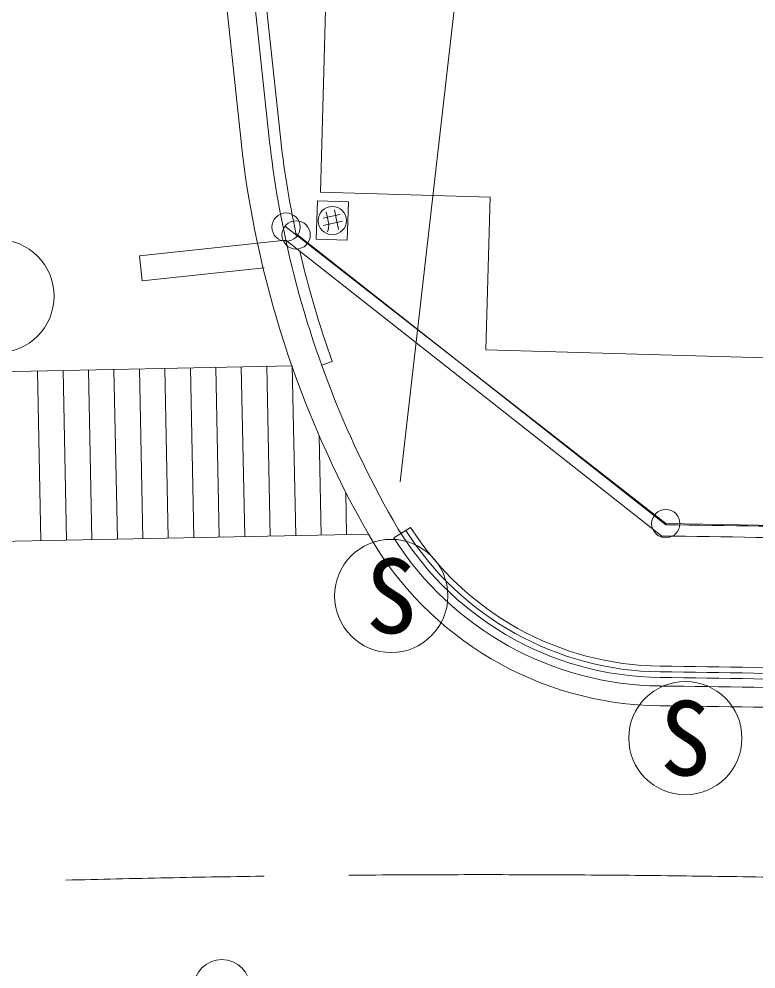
# Model space of a CAD drawing. Units: millimetres, scale not verified. Extents: x 40000 to 680000, y 20000 to 380000.
# Drawn here: x 213818 to 226836, y 304348 to 321132 of the extents above; entities that cross this region are included whole.
import ezdxf
from ezdxf.enums import TextEntityAlignment as Align

# ---------------------------------------------------------------- set-up
doc = ezdxf.new("R2010")
doc.units = ezdxf.units.MM
doc.header["$LTSCALE"] = 1000
doc.header["$PDMODE"] = 32
doc.header["$PDSIZE"] = 500
doc.linetypes.add('CHAIN', pattern=[18.5, 12, -1.5, 3.5, -1.5])
for name, color, linetype, lineweight in [('M-BGD', 7, 'Continuous', 13), ('M-BGD-EXST', 7, 'Continuous', 13), ('M-BMK', 2, 'CHAIN', 13), ('M-BMK-ROW', 30, 'Continuous', 13), ('M-STR-HTXT', 7, 'Continuous', 13), ('M-STR-STRC', 7, 'Continuous', 13)]:
    doc.layers.add(name, color=color, linetype=linetype, lineweight=lineweight)
doc.styles.add('ＭＳ ゴシック', font='')
doc.styles.get('ＭＳ ゴシック').set_extended_font_data('MS Gothic')

msp = doc.modelspace()

# ---------------------------------------------------------------- linework, layer by layer
at = {"layer": 'M-BGD'}
for p, q in [((219141, 318071), (219371, 326077)), ((217742, 323650), (218231, 319076)), ((217941, 323672), (218430, 319097)), ((222140, 317985), (219141, 318071)), ((219067, 317240), (219088, 317920)), ((219088, 317920), (219638, 317903)), ((219617, 317223), (219638, 317903)), ((222063, 315287), (222140, 317985)), ((219388, 317758), (219463, 317416)), ((219190, 317612), (219483, 317677)), ((219242, 317726), (219290, 317506)), ((219192, 317485), (219534, 317560)), ((219282, 317428), (219268, 317374)), ((219290, 317506), (219282, 317428)), ((225242, 312197), (218710, 317340)), ((219067, 317240), (219617, 317223)), ((215944, 316951), (218530, 317227)), ((225171, 311998), (218530, 317227)), ((215944, 316951), (215992, 316504)), ((215992, 316504), (218149, 316734)), ((237078, 314856), (222063, 315287)), ((219164, 315016), (219352, 315084)), ((220438, 311963), (220649, 312097)), ((220565, 312044), (220734, 312151))]:
    msp.add_line(p, q, dxfattribs=at)
msp.add_circle((219352, 317571), 250, dxfattribs=at)
for centre, radius, start, end in [((235632, 320936), 17500, 186.1023, 192.2349), ((235632, 320936), 17300, 186.1023, 191.9974), ((235632, 320936), 17500, 192.2349, 209.6588), ((235632, 320936), 17300, 193.044, 199.7728), ((225204, 314998), 5500, 209.6588, 269.371), ((222033, 26015), 286200, 88.03318, 89.35784), ((225204, 314998), 5400, 212.4893, 269.371), ((225204, 314998), 5300, 212.4893, 269.371), ((225204, 314998), 5650, 212.4893, 269.371), ((222033, 26015), 286000, 88.03318, 89.37122), ((222033, 26015), 283700, 88.03318, 89.37122), ((222033, 26015), 283600, 88.03318, 89.37122), ((222033, 26015), 283350, 88.03318, 89.37122), ((222033, 26015), 283500, 88.03318, 89.37122)]:
    msp.add_arc(centre, radius, start, end, dxfattribs=at)
at = {"layer": 'M-BGD-EXST'}
msp.add_circle((217401, 304014), 500, dxfattribs=at)
at = {"layer": 'M-BMK'}
msp.add_arc((222032, 26015), 280000, 88.03282, 99.74853, dxfattribs=at)
at = {"layer": 'M-BMK-ROW'}
for p, q in [((218713, 317317), (218535, 317456)), ((225242, 312217), (218713, 317317)), ((229269, 312144), (225242, 312217))]:
    msp.add_line(p, q, dxfattribs=at)
for centre in [(218535, 317456), (218713, 317317), (225242, 312217)]:
    msp.add_circle(centre, 250, dxfattribs=at)
for p in [(218535, 317456), (218713, 317317), (225242, 312217)]:
    msp.add_point(p, dxfattribs=at)
at = {"layer": 'M-STR-HTXT'}
msp.add_line((220552, 312957), (225394, 355326), dxfattribs=at)
for centre in [(213438, 316236), (220393, 310939), (225588, 308427)]:
    msp.add_circle(centre, 1000, dxfattribs=at)
at = {"layer": 'M-STR-STRC'}
for p, q in [((217245, 323597), (217734, 319023)), ((213382, 314899), (218637, 315005)), ((214206, 311915), (214145, 314914)), ((214656, 311924), (214595, 314923)), ((215106, 311933), (215045, 314932)), ((215555, 311942), (215495, 314941)), ((216005, 311951), (215945, 314951)), ((216455, 311960), (216394, 314960)), ((216905, 311969), (216844, 314969)), ((217355, 311979), (217294, 314978)), ((217805, 311988), (217744, 314987)), ((218255, 311997), (218194, 314996)), ((218705, 312006), (218644, 315005)), ((219155, 312015), (219119, 313772)), ((219605, 312024), (219589, 312773)), ((212472, 311880), (219989, 312032))]:
    msp.add_line(p, q, dxfattribs=at)
for centre, radius, start, end in [((235632, 320936), 18000, 186.1023, 209.6588), ((225204, 314998), 6000, 209.6588, 269.371), ((222033, 26015), 283000, 88.03318, 89.37122)]:
    msp.add_arc(centre, radius, start, end, dxfattribs=at)

# ---------------------------------------------------------------- texts
at = {"layer": 'M-STR-HTXT', "style": 'ＭＳ ゴシック'}
for p in [(220393, 310939), (225588, 308427)]:
    msp.add_text('S', height=1320, dxfattribs=at).set_placement(p, align=Align.MIDDLE_CENTER)

doc.saveas('drawing.dxf')
